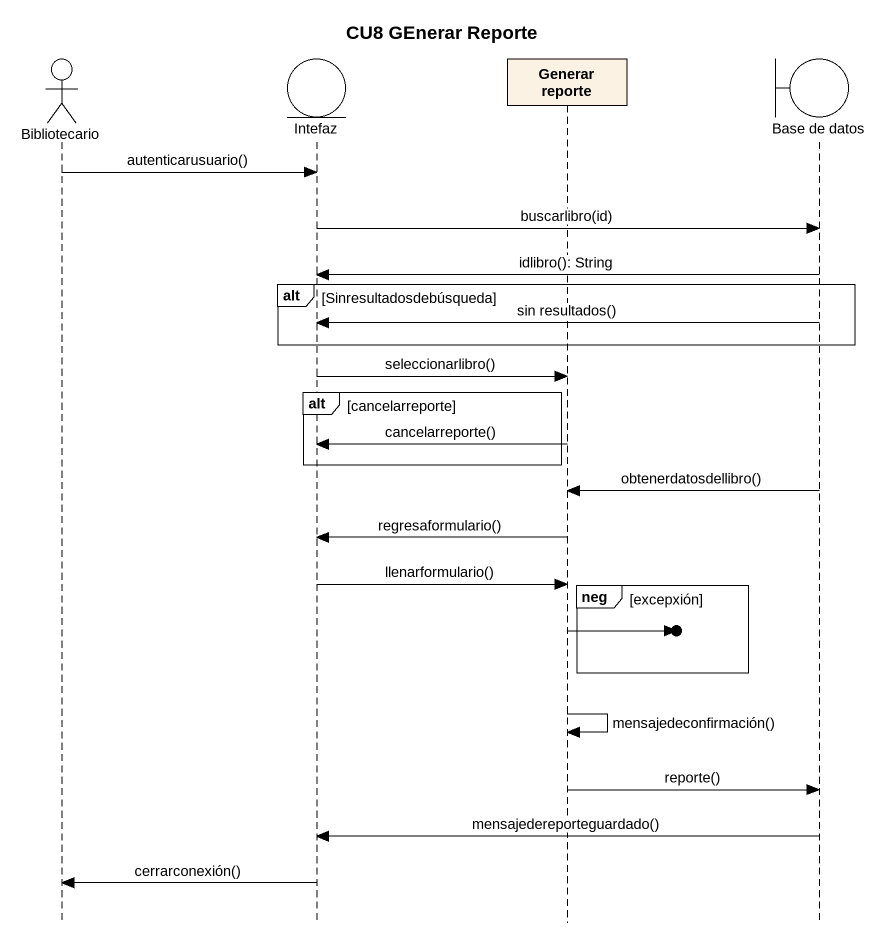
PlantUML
@startuml
title CU8 GEnerar Reporte
hide footbox
actor Bibliotecario
entity Intefaz
participant "Generar reporte" as Generar_reporte
boundary "Base de datos" as Base_de_datos

Bibliotecario -> Intefaz : autenticarusuario()
Intefaz -> Base_de_datos : buscarlibro(id)
Base_de_datos -> Intefaz : idlibro(): String
alt Sinresultadosdebúsqueda
  Base_de_datos -> Intefaz : sin resultados()
end
Intefaz -> Generar_reporte : seleccionarlibro()
alt cancelarreporte
  Generar_reporte -> Intefaz : cancelarreporte()
end
Base_de_datos -> Generar_reporte : obtenerdatosdellibro()
Generar_reporte -> Intefaz : regresaformulario()
Intefaz -> Generar_reporte : llenarformulario()
group neg [excepxión]
  Generar_reporte ->o]
end
Generar_reporte -> Generar_reporte : mensajedeconfirmación()
Generar_reporte -> Base_de_datos : reporte()
Base_de_datos -> Intefaz : mensajedereporteguardado()
Intefaz -> Bibliotecario : cerrarconexión()
@enduml
